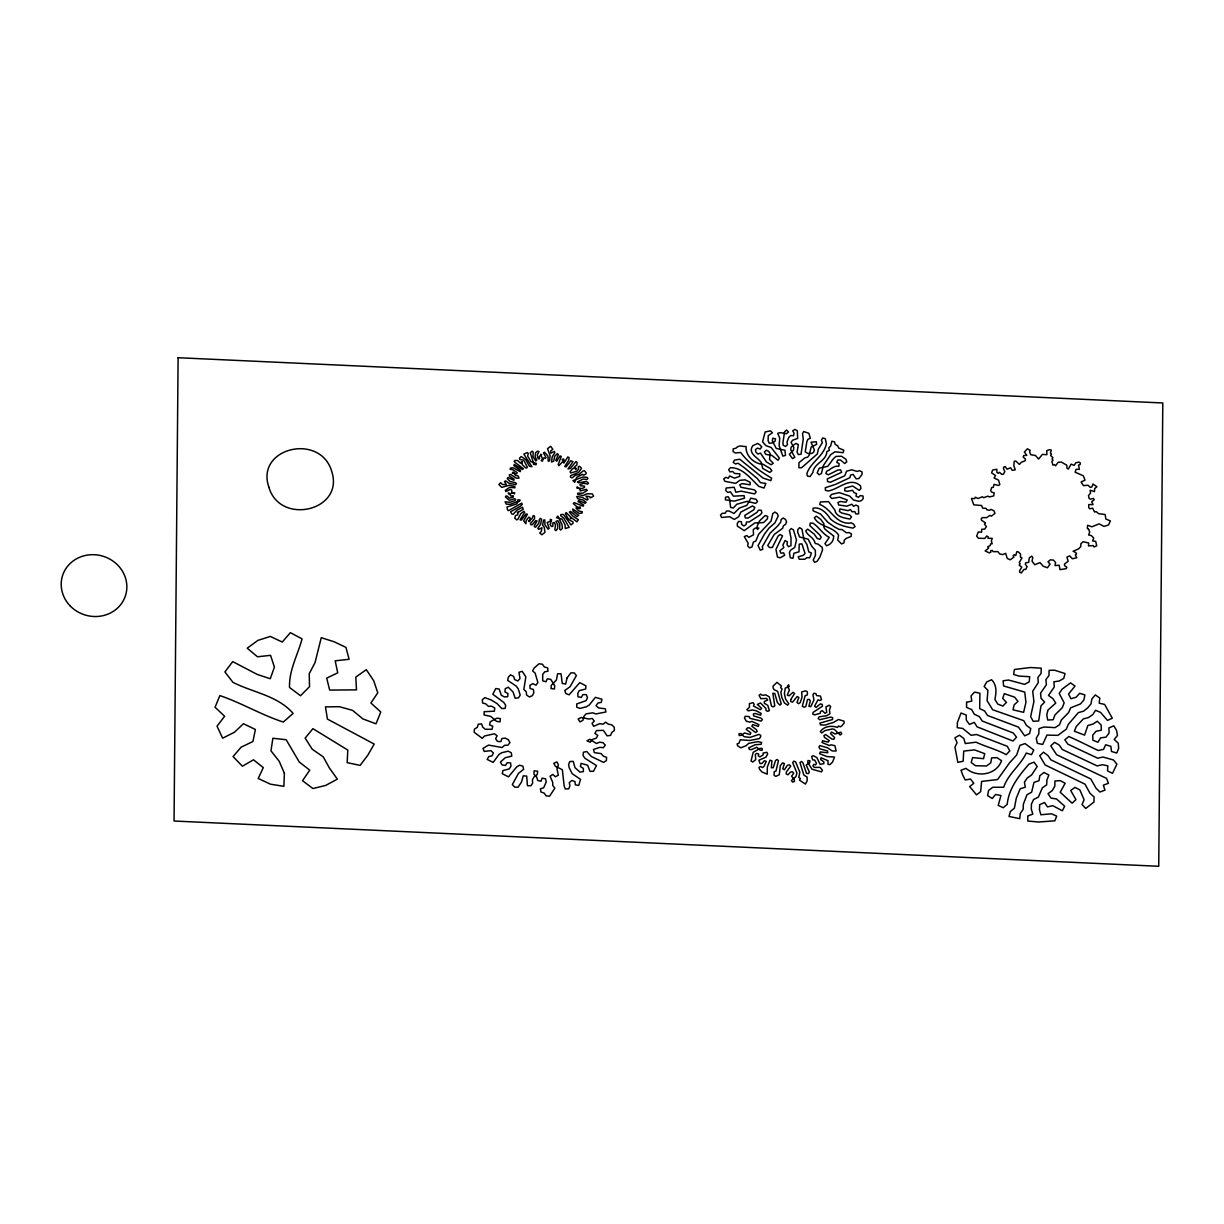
<?xml version="1.0" encoding="UTF-8"?>
<svg xmlns="http://www.w3.org/2000/svg" width="1224" height="1224" viewBox="0 0 1224 1224"><rect width="100%" height="100%" fill="white"/><g stroke="black" fill="none" stroke-linecap="round" stroke-linejoin="round"><path stroke-width="1.5" d="M966.577 702.301L966.577 707.426L971.672 709.583L974.304 714.235L979.322 716.576L982.291 721.074L1013.258 732.977L1016.547 737.246L1012.952 740.994L977.135 726.872L974.289 722.359L969.423 724.455L966.333 720.171L966.195 715.046L961.039 713.011L957.382 722.543L957.245 727.699L962.707 728.433L971.168 735.287L976.538 734.507L1007.245 746.273L1009.8 750.863L1006.25 754.657C996.688 749.394 986.054 746.87 976.064 742.188L965.262 743.549L963.839 738.531L959.494 735.241L954.888 737.781L957.091 742.57L954.965 747.191L957.856 762.399L963.15 761.236L963.716 751.077L974.534 749.899L984.723 753.693L983.53 758.681L972.636 757.579L971.183 762.521L975.574 765.734L986.483 765.979L990.736 762.919L991.624 757.87L997.04 757.671L1001.569 760.747C996.305 775.174 976.89 777.883 965.996 768.351L960.978 770.279L962.844 775.236L965.216 779.948L970.525 779.045L973.769 783.268L969.699 786.573L976.507 794.85L980.669 791.668L981.617 781.432L997.575 779.55L1009.616 762.736L1016.639 755.04L1019.959 745.339L1025.039 743.58L1033.745 750.052L1031.541 754.688L1026.263 753.035C1020.525 765.383 1007.995 774.058 1003.695 787.261L992.71 787.277L988.548 790.49L987.63 795.6L992.266 798.492L995.571 794.468L1000.957 795.493L998.218 805.377L1003.221 807.733L1007.23 804.29C1008.744 788.424 1018.919 775.695 1029.032 764.067L1034.051 762.154L1037.187 766.515L1031.618 774.976L1027.303 777.944L1024.427 782.167L1025.314 787.216L1020.204 788.776L1016.303 798.155L1014.39 808.177L1010.366 811.497L1009.004 816.454L1019.745 818.688L1020.235 813.547L1023.172 809.355L1023.341 804.229L1026.982 794.743L1031.648 792.188L1033.959 782.411L1038.992 780.713L1039.849 775.679L1043.995 772.497L1048.891 775.052L1046.964 779.764L1046.658 784.859L1042.358 787.843L1038.35 797.145L1033.607 799.486L1031.434 804.061L1031.312 809.141L1032.826 814.113L1027.823 815.934L1027.762 821.059L1038.686 822.008L1054.904 820.814L1056.649 816.102L1051.6 813.807L1040.859 814.756L1039.467 809.783L1039.666 804.704L1044.516 802.5L1047.514 806.922L1052.732 805.667L1062.356 810.793L1064.65 806.188L1056.465 798.935L1051.034 798.125L1048.019 793.703L1052.242 790.597L1054.843 786.16L1054.935 781.004L1060.321 780.621L1065.14 783.284L1060.214 792.249L1072.117 803.189L1075.942 799.639L1070.725 790.505L1074.963 787.399L1079.889 789.954L1084.097 799.762L1082.047 804.535L1085.734 808.467L1093.981 802.041L1094.072 796.946L1090.064 793.351L1084.969 784.14L1045.143 764.954L1039.711 755.789L1043.506 752.194L1047.897 755.483L1050.957 759.89L1090.813 778.969L1096.031 788.241L1099.948 792.02L1104.951 790.138L1103.375 785.165L1108.439 783.299L1106.557 778.388L1056.679 754.749L1050.758 745.875L1054.568 742.341L1059.295 745.11L1062.325 749.501L1097.163 765.918L1102.426 764.709L1107.812 765.841L1107.536 770.936L1112.524 773.323L1116.885 764.143L1113.488 759.982L1102.946 757.029L1097.699 758.207L1067.909 744.177L1064.803 739.801L1068.827 736.527C1078.956 740.964 1088.243 745.829 1098.234 750.496L1103.513 749.394L1105.654 744.758L1110.872 746.334L1111.484 751.459L1116.778 753.051L1118.69 748.292L1118.231 743.152L1114.192 739.464L1117.481 735.486L1116.533 730.407L1113.809 725.832L1108.898 727.928L1109.097 733.084L1105.976 737.154L1100.59 737.858L1097.943 742.249L1092.864 740.214L1092.772 735.134L1096.077 731.218L1101.34 730.223L1101.156 725.052L1097.316 721.227L1092.986 724.088L1087.876 725.465L1084.586 735.119L1074.381 731.218L1076.263 726.475L1083.286 718.947L1088.473 717.555L1092.787 714.602L1095.556 710.272L1100.56 712.399L1107.491 720.431L1112.31 718.228L1104.614 704.412L1099.213 703.219L1099.81 698.093L1095.327 694.926L1091.915 698.858L1090.997 703.892L1087.677 707.9L1083.592 711.19L1078.39 712.597L1068.307 724.348L1066.379 729.122L1057.888 735.364L1046.948 735.088L1042.71 744.452L1037.34 743.32L1036.238 738.256L1038.809 733.803L1038.992 728.663L1044.118 727.01L1055.088 727.637L1059.51 724.73L1061.392 719.957L1068.598 712.582L1070.602 707.855L1080.501 703.922L1083.883 699.99L1084.877 694.926L1079.66 693.304L1076.187 697.206L1071 698.751L1068.537 694.069L1075.009 686.067L1070.541 682.87L1062.126 689.143L1059.204 693.396L1064.161 702.806L1062.356 707.61L1054.966 714.908L1053.176 719.743L1047.713 720.033L1046.765 714.938L1048.019 709.997L1055.746 703.096L1052.9 698.644L1048.494 695.431L1054.292 686.955L1053.864 681.814L1059.204 681.003L1063.763 678.402L1065.033 673.537L1054.583 670.232L1049.121 670.339L1048.983 675.495L1045.893 679.626L1046.398 684.721L1040.599 693.105L1040.997 698.185L1044.623 702.148L1040.966 705.85L1038.686 720.967L1033.224 721.318L1030.623 716.652L1033.928 701.582L1032.689 691.254L1038.304 682.594L1037.906 677.438L1041.104 673.368L1041.226 668.182L1030.379 667.524L1014.405 669.482L1013.625 674.409L1018.873 676.076L1029.69 676.719L1029.231 681.86L1024.534 684.354L1008.545 680.039L1003.129 680.789L1003.588 685.976L1024.733 692.096L1025.941 702.331L1023.616 712.337L1012.998 709.813L1014.161 704.856L1017.986 701.398L1014.696 697.206L1004.292 693.656L1002.716 698.46L1006.449 702.346L1002.854 706.064L997.713 704.045L994.928 699.439C996.305 692.723 997.055 684.92 991.562 679.733L986.697 681.982L984.142 686.465L987.921 690.367L987.079 700.648L992.633 709.736L1023.784 720.676L1026.385 725.327L1030.761 728.617L1029.552 733.604L1024.687 735.838L1018.444 727.117L987.508 715.459L984.631 710.976L979.69 708.65L979.904 693.228L974.534 692.111L971.014 695.936L971.81 701.077L966.577 702.301M790.689 699.623L790.689 701.474L792.525 702.178L797.115 696.578L798.874 697.451L796.962 702.53L798.568 703.662L800.159 702.653L802.011 697.466L801.674 691.958L805.377 690.872L807.228 691.575L807.473 693.411L807.044 695.201L805.163 695.691L802.301 706.233L804 707.212L805.82 706.569L807.503 699.485L809.462 699.455L810.273 701.168L808.896 706.37L810.854 706.585L813.96 699.929L812.904 694.666L814.067 693.212L815.964 693.733L816.546 695.523L820.432 696.073L821.534 699.638L819.851 700.526L818.045 699.715L814.572 706.187L816.087 707.426L820.279 703.953L822.207 704.351L822.482 706.187L813.088 712.368L812.828 714.189L814.679 714.847L820.233 713.301L820.539 711.496L822.253 710.654L825.068 713.317L826.736 712.383L825.909 706.875L829.229 705.208L830.637 706.554L829.444 709.997L829.933 713.684L826.736 715.703L819.101 716.82L818.183 718.412L819.575 719.773L830.698 717.08L832.58 717.677L832.58 719.528L819.912 723.093L820.508 724.883L822.482 724.975A8.247 7.681 17.1 0 0 828.113 723.965L833.636 722.405L838.455 719.467L843.948 721.135L844.193 722.971L841.898 725.801L840.337 726.857L838.578 725.97L837.446 727.438C831.922 725.205 823.507 726.245 820.355 731.692L821.87 732.931L824.792 730.652L832.289 728.984L834.232 729.32L840.138 734.981L841.684 733.895L840.964 732.151L835.028 733.987L831.601 732.09L830.438 733.528L834.6 737.537L833.926 739.25L831.968 739.097L825.619 734.538L823.981 735.502L824.425 737.322L829.245 740.642L828.128 742.127L822.528 740.75L822.069 742.524L829.291 745.538L831.065 744.819L834.906 745.691L836.13 751.001L832.198 750.955L827.47 747.772L819.881 745.584L818.933 747.16L819.881 748.828L827.455 750.909L827.822 752.745L820.294 751.964L819.621 753.678L826.889 756.57L834.493 757.044L832.595 762.032L829.918 764.618L827.975 764.373L828.036 760.716L820.998 757.778L820.646 759.584L823.859 761.818L823.813 763.669L820.126 764.342L816.836 757.595L813.379 755.713L811.604 756.447L812.721 759.89L814.679 760.073L816.485 763.286L815.597 764.893L813.7 764.357L812.966 766.04L814.327 767.417L820.111 767.387L822.451 770.34L821.426 771.87L811.986 769.238L807.794 762.414L807.947 760.532L809.936 760.777L809.737 762.644L806.188 765.077L809.339 771.962L808.483 773.583L806.524 773.43L802.944 762.812L801.536 761.466L799.976 762.537L803.847 775.037L807.151 777.133L807.151 780.82L805.407 784.064L799.471 780.116L800.389 778.525L798.798 777.393L799.823 772.268L795.554 761.802L793.688 761.175L792.708 762.736L796.946 773.063L795.921 776.567L791.393 780.56L792.586 782.075L794.407 781.463L794.315 779.611L791.607 776.184L793.733 773.186L792.402 771.778L790.49 772.099L787.935 774.807L786.191 773.905L786.282 772.053L790.765 766.178L789.358 764.832L787.46 765.245L784.385 769.789L782.763 768.687L784.416 763.562L782.564 762.873L780.269 765.78L779.321 774.716L775.878 776.353L774.149 775.404L774.18 771.747L775.985 771.089L778.495 760.578L776.873 759.492L775.465 760.716L773.277 767.647L771.334 767.831L771.916 760.777L770.034 760.196L767.341 767.004L767.218 774.18L761.94 771.946L759.385 769.054L759.064 767.218L760.854 766.53L762.537 767.57L764.006 766.392L766.255 761.435L764.434 760.685L761.955 763.455L760.012 763.577L758.88 760.226L765.872 757.212L767.678 754.045L766.897 752.316L763.087 753.051L763.149 754.902L759.936 756.891L758.268 755.851L758.758 754.091L756.937 753.326L755.33 754.351L755.698 759.737L752.729 762.017L751.046 761.007L753.204 752.316L760.196 748.323L762.2 748.461L762.108 750.343L760.104 750.159L756.784 747.252L751.536 749.608L749.578 749.547L748.629 747.895L755.315 744.697L761.16 744.314L761.619 742.524L757.962 741.606L748.598 743.396L746.043 745.737L740.75 747.833L737.552 745.707L737.154 743.871L738.975 743.259L740.229 739.816L749.822 740.459L759.308 738.607L760.502 737.185L760.747 735.349L759.033 734.385L750.021 737.429L744.192 736.695L741.025 733.589L739.036 733.62L739.158 735.502L741.147 735.425L744.559 732.962L750.159 734.553L750.847 732.855L746.166 729.397L747.359 727.974L749.302 727.775L755.514 732.488L757.136 731.508L756.463 729.734L751.842 726.214L752.745 724.608L758.268 726.413L758.895 724.684L751.857 721.349L750.128 722.145L746.303 721.227L744.437 717.922L745.278 716.285L749.21 716.576L749.914 718.32L761.206 721.058L762.368 719.605L761.068 718.167L753.632 715.856L753.357 714.02L755.193 713.439L760.685 715.168L761.114 713.378L755.973 710.67L752.087 709.951L748.369 710.869L746.854 709.645L749.409 707.288L749.425 703.586L753.127 702.714L754.168 704.32L753.448 706.019L760.349 709.691L761.619 708.329L757.335 704.427L760.532 702.974L765.964 708.497L765.918 710.348L767.616 711.343L769.376 710.609L767.739 705.284L764.373 703.31L764.342 701.459L767.708 700.036L766.622 698.445L760.823 698.659L759.125 695.385L760.532 694.146L762.169 695.217L766.01 694.957L769.391 696.961L771.457 705.957L773.17 706.921L774.777 705.927L772.834 693.274L774.792 693.472L777.347 702.438L779.872 705.085L781.249 703.831L777.623 691.346L774.042 689.693L773.17 687.995L773.017 686.144L777.041 682.334L781.447 686.021L780.606 687.659L782.044 688.974L780.836 692.447L781.952 697.864L784.431 702.974L787.598 705.162L788.746 703.708L785.533 698.996L784.385 693.58L785.273 688.133L789.22 686.542L788.593 684.767L787.46 686.236L789.449 689.999L787.277 695.003L789.067 695.844L793.045 692.279L794.59 693.457L790.689 699.623M532.991 461.479L533.557 464.324L536.051 464.722L536.387 463.483L530.879 461.632L527.636 456.017L528.294 453.538L527.345 452.559L523.811 454.119L531.935 466.65L529.472 466.298L525.601 459.505L521.24 456.521L519.466 458.22L519.772 459.49L523.688 460.148L527.314 467.078L526.565 468.119L525.295 467.568L522.373 464.783L521.087 462.137L522.266 461.524L522.143 462.81L520.414 463.1L517.706 460.591L515.044 460.423L514.141 461.372L515.029 462.397L523.444 468.777L522.266 469.404L514.264 464.386L513.881 465.61L520.537 470.414L520.215 471.668L513.116 467.752L510.408 468.058L510.133 469.312L512.657 469.633L517.232 472.648L516.574 473.764L512.29 473.244L513.009 472.127L514.202 472.862L515.503 475.509L518.012 475.753L519.053 478.11L516.39 478.217L510.683 474.468L509.368 474.79L509.398 476.09L514.004 478.997L513.896 480.282L507.929 477.528L507.21 478.615L510.071 481.476L515.457 482.684L516.467 483.587L515.732 484.673L508.985 483.281L505.742 480.91L504.502 481.445L506.277 484.643L502.391 484.474L500.677 482.654L498.918 484.52L501.748 487.397L509.352 485.255L514.738 486.494L514.952 487.779L509.658 487.366L505.328 490.319L505.879 491.528L510.408 489.416L511.663 490.013L511.969 492.385L514.493 493.869L514.6 492.553L508.863 494.144L508.189 492.997L509.551 493.196L510.668 495.95L513.3 495.797L513.254 497.082L509.368 498.183L507.47 496.256L506.124 495.904L505.42 496.99L509.413 500.341L514.539 498.658L515.656 499.438L515.029 500.57L509.949 502.314L505.053 501.809L506.262 504.12L510.377 504.288L516.62 501.917A2.968 2.769 17.1 0 0 520.124 500.004L517.859 499.836L516.972 503.844L506.95 507.027L507.47 509.536L508.22 510.653L509.459 510.133L521.745 503.141L522.22 504.364L520.399 506.216L510.592 511.8L511.923 514.111L513.3 514.202L516.773 510.332L522.587 507.21L523.138 509.337L517.308 512.856L517.89 512.014L517.783 514.814L515.442 515.641L514.753 518.104L516.742 519.925L517.874 519.236L520.781 513.713L523.841 511.28L524.683 512.336L520.047 519.833L521.393 520.154L526.029 513.942L527.376 514.279L523.704 520.781L525.83 523.734L526.335 520.292L528.737 517.232L530.038 517.691L529.655 521.715L528.431 521.011L531.92 518.762L533.251 515.518L534.49 516.13L534.551 518.731L530.405 523.673L531.078 524.821L532.425 524.591L535.76 520.628L537.091 521.026L534.536 525.356L534.307 526.626L535.577 527.192L538.835 523.168L539.432 519.358L540.289 518.364L541.467 519.068L540.702 524.163L537.81 528.37L538.682 529.411L541.895 527.712L541.375 531.293L539.753 532.991L541.819 534.75L544.94 532.394L544.282 527.376L542.676 525.218L543.456 520.124L544.787 519.879L544.955 524.882L548.107 529.135L549.178 528.37L547.189 522.403L551.152 521.042L551.642 519.817L550.326 519.328L550.861 523.367L549.958 524.3L551.473 526.504L552.835 526.381L552.896 522.786L554.227 522.541L555.543 524.851L554.855 529.808L555.926 530.65L557.593 528.692L557.823 524.821L555.864 521.378L558.006 520.766L559.812 524.3L559.689 529.074L560.638 530.053L562.443 528.37L561.969 524.499L557.823 516.023L556.461 517.721L561.954 519.098L565.106 524.928L565.274 528.477L569.16 527.345L563.866 518.318L560.745 515.794L560.883 514.508L563.453 514.478L570.965 524.897L573.077 523.306L573.031 522.021L568.502 519.313L565.412 513.621L566.131 512.565L570.812 517.109L570.904 518.747L570.093 518.043L571.837 517.997L576.917 521.807L578.355 519.68L572.74 516.069L569.374 512.06L570.537 511.403L576.825 516.605L578.707 515.35L573.199 511.341L572.756 509.016L579.304 513.483L581.997 513.04L582.364 511.8L578.661 510.898L575.923 508.006L580.054 506.935L580.421 508.205L579.212 508.756L573.291 503.538L574.255 502.651L583.129 506.201L583.695 505.038L577.988 501.488L578.845 500.509L585.118 503.293L586.082 502.391L582.945 499.943L577.652 498.658L576.764 496.485L582.165 497.311L586.923 500.05L588.056 499.346L585.959 496.164L589.784 496.669L590.197 497.908L593.625 496.164L592.278 493.884L586.847 493.777L583.312 495.521L577.881 494.542L577.59 493.257L582.869 493.165L587.229 490.396L586.342 489.371L580.084 490.977L580.314 489.707L577.192 486.8L576.795 488.039L582.18 488.514L584.506 487.366L584.368 486.081L580.528 485.79L579.931 484.597L583.695 483.235L587.704 484.107L588.514 483.082L586.388 481.43L578.462 482.822L577.391 481.965L583.144 479.058L587.03 479.471L587.841 478.462L587.122 477.329L583.037 477.039L572.939 480.573L574.683 482.332L576.688 477.314L582.578 474.377L583.68 475.172L585.99 473.963L586.128 472.678L584.338 470.735L582.991 470.995L579.151 474.422L575.265 475.34L572.251 477.819L570.904 477.498L570.308 476.304L571.241 475.386L578.508 472.556L581.507 468.348L579.686 466.359L578.355 466.573L578.524 469.174L576.948 471.225L570.69 472.969L570.093 471.776L572.526 468.746L575.356 467.782L576.519 468.562L575.724 469.618L574.286 467.155L576.887 464.936L577.07 462.366L575.907 461.616L570.369 468.425L568.013 468.945L572.985 461.601L570.797 460.775L566.054 466.91L564.754 466.466L568.793 460.102L569.038 457.577L567.829 456.919L563.897 463.116L562.168 459.382L563.438 458.939L564.126 460.086L558.909 465.686L558.175 464.569L561.296 456.384L559.995 455.94L556.752 461.219L555.742 460.316L558.374 454.609L557.364 453.676L554.656 456.307L553.676 461.295L551.55 462.014L552.177 456.904L554.916 452.574L554.258 451.396L550.846 453.217L550.739 450.891L552.85 449.315L550.662 446.286L547.541 448.642L550.096 455.802L549.53 460.913L548.184 461.142L547.954 456.108L544.558 452.192L543.471 452.957L546.042 457.562L545.139 458.51L543.991 457.761L541.161 460.698L542.507 461.096L542.859 459.842L540.687 454.303L541.697 454.701L539.34 456.384L539.57 458.847L538.193 458.786L537.214 455.053L538.973 451.656L537.703 451.105L535.607 452.681L535.118 456.506L536.709 460.148L535.745 461.02L533.021 456.598L533.174 452.054L532.165 451.151L530.252 452.773L532.991 461.479M268.867 487.183C280.036 525.953 344.77 510.775 331.704 471.378C320.413 432.363 255.158 447.678 268.867 487.183M1088.61 529.319L1089.712 532.058L1088.626 534.949L1091.487 535.684L1093.705 538.04L1092.634 540.916L1095.679 541.375L1096.735 545.827L1093.965 546.99L1093.216 545.583L1088.473 545.919L1088.717 543.043L1083.087 541.712L1080.93 543.67L1080.685 546.7L1078.665 548.842L1073.111 551.228L1075.804 552.575L1076.569 553.982L1075.315 554.931L1076.814 557.762L1072.423 558.771L1069.654 555.88L1066.93 557.088L1068.139 561.219L1064.543 564.034L1064.528 565.58L1066.884 567.324L1066.119 568.686L1059.969 569.634L1059.188 565.259L1054.996 565.549L1055.608 562.581L1053.527 560.133L1050.345 559.827L1047.974 561.847L1050.024 564.096L1047.469 567.768L1043.154 566.207L1040.063 562.596L1034.724 564.723L1032.062 561.235L1032.796 557.318L1031.618 556.17L1029.216 557.96L1028.711 562.351L1025.605 562.841L1025.345 564.356L1027.089 566.712L1025.712 569.481L1024.06 569.313L1021.306 572.97L1019.776 572.342L1019.561 570.797L1021.811 567.171L1019.194 565.182L1020.082 563.897L1019.271 562.52L1021.964 557.884L1020.464 557.18L1020.541 554.074L1018.46 551.963L1016.838 551.611L1015.752 555.528L1014.298 554.732L1013.089 555.727L1013.9 557.104L1010.244 559.812L1007.245 558.45L1005.669 553.324L1002.762 554.625L999.717 553.952L997.789 551.596L993.215 551.703L992.281 550.387L990.675 550.693L990.828 552.238L989.344 552.881L985.121 550.938L988.732 548.031L987.646 546.822L990.354 545.399L990.553 543.869L992.19 543.777L991.333 540.993L992.251 538.346L988.074 538.3L988.166 536.755L986.712 535.974L984.815 538.438L978.45 538.254L976.614 536.097L978.313 532.012L981.571 532.195L981.694 529.288L984.708 529.12L986.422 526.565L984.463 524.056L985.534 522.923L981.526 520.246L981.189 518.716L982.321 517.63L986.605 517.645L989.91 515.426L991.409 516.146L994.974 513.361L993.842 510.699L990.874 509.352L989.619 510.316L986.774 509.735L985.993 508.327L982.704 508.159L981.633 505.527L973.769 504.808L971.458 498.474L974.656 498.627L975.283 497.219L978.053 498.52L982.321 496.776L983.683 497.694L987.906 496.148L989.375 496.929L993.689 495.919L994.225 492.951L991.394 491.941L990.706 490.503L991.669 487.58L993.276 487.32L994.056 484.337L998.6 485.484L999.824 484.49L998.539 480.145L994.102 478.018L995.51 475.447L991.639 472.908L992.587 470.062L996.841 469.266L996.871 472.342L998.203 473.321L999.396 472.296L1001.875 474.422L1003.481 474.116L1004.843 471.485L1003.435 468.639L1003.68 467.109L1005.21 466.573L1007.061 469.205L1010.596 467.752L1012.263 470.383L1015.262 469.787L1013.824 465.625L1014.252 461.249L1015.874 461.081L1019.363 464.401L1021.321 462.259L1025.177 460.775L1025.544 459.275L1023.188 457.011L1023.708 455.558L1026.844 455.374L1024.381 452.038L1027.395 448.81L1030.164 450.356L1029.583 451.778L1030.761 454.716L1035.443 455.466L1038.595 459.046L1042.404 454.379L1046.857 454.701L1046.78 450.631L1049.794 449.606L1051.324 450.233L1050.406 453.002L1051.508 454.196L1050.544 455.42L1052.915 457.654L1052.104 458.969L1052.977 460.331L1051.829 461.402L1052.9 465.105L1054.445 464.615L1055.547 465.808L1058.194 462.274L1061.346 462.075L1066.854 465.227L1066.946 468.18L1068.322 469.083L1071.092 464.141L1074.167 465.365L1075.865 462.764L1079.048 462.091L1080.379 463.054L1080.088 464.569L1078.528 465.028L1079.4 469.358L1076.11 469.297L1075.116 472.189L1083.347 475.799L1084.984 480.191L1081.159 481.965L1081.894 483.388L1083.622 485.683L1088.014 485.209L1090.339 487.412L1091.884 486.923L1093.001 484.046L1096.949 486.724L1094.715 488.529L1094.455 491.604L1090.156 490.258L1090.523 493.196L1088.503 495.429L1089.054 498.336L1090.477 499.178L1093.46 498.352L1094.179 499.774L1091.731 501.748L1093.032 504.594L1088.794 504.563L1088.687 507.47L1089.651 508.771L1092.634 508.189L1094.593 512.014L1096.153 511.601L1098.678 513.697L1105.15 514.508L1105.853 519.037L1110.382 520.919L1108.516 524.989L1104.002 526.381L1099.045 523.857L1091.869 526.81L1087.646 525.28L1087.279 528.34L1088.61 529.319M178.107 357.714L174.053 821.029L1158.73 866.286L1162.8 402.971L178.107 357.714M567.079 677.912L565.656 684.063L562.26 683.405L561.051 673.827L557.609 673.766L556.4 680.039L551.305 685.318L550.984 688.577L554.472 688.959L554.702 685.685L550.723 679.335L547.312 678.8L546.026 681.753L542.691 680.835L542.706 674.424L544.68 671.838L548.015 671.165L547.663 667.937L544.343 666.973L542.431 664.219L539.004 663.791L534.138 668.029L532.639 670.874L535.163 673.169L537.887 682.579L535.99 685.195L532.899 683.65L529.977 685.226L530.023 688.454L533.327 689.464L533.848 692.692L532.455 695.599L529.411 696.961L526.565 695.048L526.289 691.805L523.841 689.449L525.83 676.841L522.204 671.303L518.976 672.297L519.986 678.57L517.798 680.972L514.646 679.565L513.652 676.428L510.592 674.852L508.327 677.209L507.669 680.36L516.207 686.113L518.226 688.806L520.2 695.079L518.532 697.848L515.12 698.2L513.055 691.942L508.251 687.23L505.252 688.684L504.946 691.897L507.975 693.534L507.685 696.747L504.257 696.884L501.274 695.171L499.178 689.066L495.766 688.546L492.828 694.268L503.768 702.408L505.65 705.192L505.206 708.375L501.794 708.574L497.143 703.632L491.283 700.021L484.918 697.649L482.332 699.684L482.562 702.928L485.867 703.938L488.315 706.294L491.742 706.263L494.726 707.977L494.404 711.19L484.184 711.695L484.046 714.923L490.748 716.407L496.577 721.395L500.05 721.823L500.325 718.564L496.837 718.213L490.273 721.762L489.524 724.883L492.737 726.169L492.017 729.305L485.194 729.259L482.638 726.995L481.613 723.874L478.217 724.226L477.375 727.331L474.499 729.014L474.132 732.212L482.256 738.347L484.52 736.007L494.404 733.757L497.143 735.823L495.598 738.653L497.464 741.438L500.907 741.606L501.84 738.531L505.237 738.133L508.312 739.694L509.964 742.586L507.975 745.156L504.548 745.339L502.085 747.512L488.59 745.095L482.99 748.369L484.184 751.459L490.809 750.633L493.364 752.882L492.017 755.82L488.728 756.616L487.167 759.431L493.18 762.384L498.918 754.535L501.687 752.729L508.281 751.169L511.295 752.837L511.785 756.065L505.221 757.748L500.417 762.093L502.085 764.985L505.497 765.428L507.195 762.674L510.622 762.965L510.974 766.193L509.245 768.917L502.85 770.569L502.33 773.736L508.48 776.857L516.681 766.913L519.527 765.23L522.878 766.132L523.627 769.315L518.456 773.369L512.366 784.538L514.6 787.078L518.043 787.246L521.531 781.952L523.275 775.817L526.702 776.092L527.452 785.716L530.895 785.777L532.685 783.085L532.409 779.856L533.924 777.011L537.305 774.471L537.627 771.197L534.138 770.814L533.909 774.088L536.816 777.332L537.703 780.484L541.084 781.187L542.125 778.143L545.522 778.77L546.241 781.952L543.655 787.797L540.427 788.791L540.947 792.02L544.206 793.137L546.149 795.891L549.591 796.181L554.87 788.149L552.774 785.502L552.697 782.274L550.081 776.261L552.85 774.44L555.359 776.75L558.328 775.205L556.966 768.84L558.435 764.969L556.935 761.94L553.799 763.271L555.375 766.27L562.351 769.743L564.142 785.854L565.274 788.96L568.701 788.837L569.925 785.869L569.282 782.656L571.715 780.468L574.974 781.601L575.341 784.829L578.738 785.456L580.543 779.351L572.174 773.69L569.221 767.754L568.594 764.541L569.803 761.558L573.23 761.359L574.989 767.678L579.992 772.115L583.374 771.61L583.343 768.381L580.436 766.53L581.094 763.378L587.596 765.214L590.029 771.35L593.456 771.288L596.486 765.597L584.904 758.253L583.052 755.453L583.404 752.255L586.709 751.505L591.314 756.493L603.646 762.414L606.385 760.563L606.599 757.35L603.371 756.126L601.106 753.601L594.283 752.607L593.533 749.425L599.944 747.344L603.371 747.711L605.283 745.095L602.927 742.647L599.5 742.234L596.394 743.519L589.937 739.235L586.985 740.795L590.152 742.172L593.043 739.158L596.287 738.225L597.74 735.349L594.91 733.406L596.471 730.59L603.325 730.346L607.15 735.853L610.531 735.425L611.801 732.472L614.402 730.453L614.234 727.224L611.801 724.837L608.404 724.195L605.651 722.16L603.111 724.241L599.714 723.644L593.701 726.306L592.034 723.399L594.298 721.058L592.202 718.412L588.851 719.024L581.155 717.494L578.141 719.054L579.947 721.931L582.915 720.309L583.924 716.3L586.067 713.852L592.707 712.827L595.981 713.929L605.865 712.001L605.36 708.788L598.567 707.946L596.012 705.682L597.924 703.066L601.244 702.377L601.933 699.241L595.384 697.359L589.31 704.947L586.526 706.753L579.992 708.405L576.749 707.197L576.718 703.968L586.082 700.633L587.489 697.726L586.327 694.651L582.884 694.605L581.339 697.435L577.957 696.747L577.789 693.518L579.227 690.627L585.669 689.02L585.883 685.807L579.748 682.64L569.129 694.804L565.901 693.595L564.723 690.52L570.093 686.71L576.366 675.617L574.331 672.94L570.889 672.848L567.079 677.912M833.59 535.974C834.141 540.365 830.805 544.649 826.628 545.751L824.93 543.655L829.26 537.382C822.696 534.016 819.177 527.299 813.027 523.229L810.273 523.061L809.829 525.601L819.652 534.857L821.182 537.076L819.835 539.294L817.204 538.453L814.144 534.047L807.641 529.12L805.729 530.91C807.641 536.036 814.205 537.489 815.199 543.456L817.907 544.053L822.191 547.327L822.543 549.913L819.942 556.981L817.142 561.311L814.649 562.29L813.18 560.041L815.444 555.421L815.352 550.326L811.772 546.271L808.207 539.218L799.654 537.03L797.635 532.149L797.849 529.564L799.624 527.666L801.965 529.12L803.984 539.876L806.876 544.389L808.804 551.902L811.344 552.973L810.655 555.451L809.6 557.807L806.846 557.67L804.734 559.246L799.241 559.23L798.216 556.798L803.265 555.375L805.04 553.462L801.904 543.838L799.196 544.144L798.997 551.794L793.886 553.279L793.014 558.282L790.306 557.777L789.419 552.636L790.444 550.28L794.743 547.434L796.472 539.983L793.519 530.038L791.224 528.523L789.404 530.39L791.025 537.994L790.964 545.72L788.47 546.715L786.986 544.481L787.414 541.941L785.058 540.518L782.901 545.017L783.834 547.495L779.887 550.769L780.897 553.217L783.605 552.85L784.676 555.283L780.101 557.838L777.454 557.042L775.955 549.438L782.549 535.806L780.116 534.506L778.051 536.143L772.298 547.495L769.559 547.526L767.723 545.522L774.226 534.46L782.641 528.278L783.391 525.815L785.563 524.3L786.588 521.944L785.594 519.496L783.268 518.012L781.111 519.542L780.759 522.097L777.485 526.136L769.957 533.358L762.277 546.761L762.827 549.316L760.272 550.188L758.038 545.598L764.312 534.352L768.963 528.141L774.869 522.939L778.204 516.054L777.24 513.59L774.945 512.076L772.788 513.59L771.12 520.965L758.666 534.184L755.835 541.039L753.372 542.079L751.964 547.021L749.394 547.832L747.635 545.766L748.185 543.242L744.284 536.571L746.778 535.577L748.874 537.336L753.54 534.781L753.265 529.625L755.361 528.049L758.865 528.064L757.396 529.518L757.212 526.213L759.492 520.95L765.122 515.534L767.754 516.39L767.326 518.93L763.592 522.572L754.826 522.939L744.192 530.65L737.384 526.106L737.261 523.505L738.669 521.347L741.392 521.791L741.652 524.377L743.855 525.999L746.089 524.576L746.472 522.021L749.21 521.929L760.333 514.769L761.94 512.734L761.16 510.224L758.421 510.209L756.983 512.366L748.078 518.089L745.339 517.966L744.789 515.411L753.77 509.811L754.826 507.455L752.515 505.956L740.826 512.106L738.638 516.773L734.262 519.42L729.703 516.742L721.548 517.446L720.508 515.013L722.451 513.254L725.189 513.284L726.444 511.02L729.183 511.035L733.941 513.468L739.311 508.098L746.854 505.328L750.847 498.153L756.111 499.316L757.549 501.565L755.667 503.385L747.053 501.335L736.802 504.257L733.314 507.975L730.606 507.44L729.565 498.994L728.173 496.714L725.511 497.235L725.388 499.805L734.201 501.151L744.498 498.199L744.07 495.613L733.436 496.164L730.407 491.818L727.76 492.431L725.771 490.579L726.123 488.024L734.171 487.259L735.853 492.247L741.132 491.145L754.596 493.915L756.202 491.864L754.397 489.845L740.887 487.259L739.77 484.842L742.127 483.602L750.082 484.811L750.144 482.225L745.141 479.869L739.801 480.298L735.701 483.373L724.914 481.338L723.69 478.967L725.756 477.345L728.387 478.232L729.565 475.937L734.522 478.14L739.633 476.411L739.847 473.841L734.476 473.443L732.656 471.424L729.994 471.959L728.678 469.633L730.437 467.706C742.586 467.446 750.909 478.829 758.865 486.387L764.051 488.055L765.841 483.434L760.517 482.654L757.228 478.446L744.743 468.058L738.087 463.238L735.471 463.957L733.207 462.397L734.461 460.148L739.786 459.245L763.042 478.064L770.845 480.634L771.625 478.171C760.288 471.469 748.644 463.299 740.688 452.467L735.257 452.987L733.008 451.411L733.237 448.841L735.884 448.229A6.717 6.258 17.1 0 1 743.351 446.408L746.089 446.515C745.37 455.94 754.29 463.942 763.179 464.37L770.294 468.562L771.854 470.75L769.819 472.418L762.659 468.379L761.374 462.687C758.038 457.409 747.374 453.538 752.76 445.72L757.61 443.471L759.966 444.909L761.741 446.944L760.196 449.024L757.579 448.106L755.422 449.621L755.942 452.192L757.947 454.028L760.502 453.14L766.408 461.922L771.12 464.783L773.262 463.253L769.529 459.52L770.156 453.691L768.764 451.396L766.27 450.218L764.403 452.023L765.75 454.334L771.885 455.435L778.051 460.285L779.367 458.067L771.197 447.525L766.056 445.72L762.567 441.803L765.168 431.965L770.462 430.848L772.421 432.745L768.228 435.652L768.121 440.808L769.238 443.226L771.962 443.027L774.945 441.374L775.572 438.835L772.849 438.177L772.283 440.732L776.261 448.443L784.966 450.248L785.471 455.389L782.87 456.139L779.122 445.75L779.734 438.1L777.684 433.342L780.3 432.623L786.451 433.724L788.501 432.011L786.573 430.037L784.569 431.797L782.932 442.614L783.176 445.215L785.64 446.439L787.522 444.618L786.986 442.063L788.868 437.274L790.826 435.53L793.58 435.698L794.024 433.174L792.724 430.833L794.942 429.41L797.314 430.802L797.666 438.422L792.616 440.212L791.102 442.308L793.825 447.571L793.443 450.172L789.388 454.318L792.479 458.587L794.835 457.348L790.735 449.728L791.102 447.127L795.829 443.44L798.354 444.572L797.054 452.192L798.308 454.548L801.016 454.257L803.265 438.988L802.5 433.832L803.648 431.521L808.88 433.281L810.334 438.284L807.871 439.355L806.861 441.726L805.239 451.763L807.519 453.308L811.038 453.599L813.455 452.467L814.419 450.065L811.038 442.201L816.362 441.803L816.607 444.388L811.16 447.035L809.202 455.099L807.656 457.195L805.01 457.776L798.935 462.718L798.905 467.782L801.644 467.706L817.341 453.936L818.366 449.086L822.39 442.706L821.381 440.257L822.635 438.008L825.313 438.682L826.399 443.776C823.767 456.399 811.145 461.647 806.891 473.413L807.35 475.983L810.043 476.595L812.935 472.387C813.761 463.284 826.537 461.127 826.889 451.518L829.337 450.447L828.755 447.892L830.637 446.072L831.907 441.176L834.569 441.925L835.181 444.48L837.644 445.735L838.792 448.122L843.78 450.187L843.168 452.681L834.952 451.809L830.622 454.762L823.446 465.457L821.411 473.52L819.07 474.774L817.173 472.831L819.239 468.18L827.699 466.344L830.882 462.259A24.006 22.338 17.1 0 1 835.992 456.414L841.469 456.246L845.998 459.352L846.763 461.876L844.744 463.544L840.551 460.025L837.813 459.979L836.742 462.32L839.129 463.697L838.853 466.267L836.099 466.222A19.584 18.222 17.1 0 0 829.138 470.047L826.72 471.163L825.863 473.581L828.357 474.79L837.843 470.047L840.567 469.863L841.668 472.28L827.271 478.951L827.577 481.537L830.239 482.317L844.789 475.753L846.626 471.148L851.812 469.802L857.091 471.439L859.676 470.659L862.094 471.99L861.971 474.56L858.85 478.584L856.127 478.813L853.097 474.392L850.496 475.111L849.976 477.635L835.518 484.398L825.297 487.733L825.435 490.319L828.128 490.992C839.037 489.263 849.946 476.274 860.472 485.836L860.946 488.407L859.279 490.396L852.623 486.004L844.866 488.101L844.621 490.671L847.299 491.329L852.592 490.304L853.985 492.599L856.555 493.624L855.959 496.118L858.391 497.403L860.288 495.598L863.012 496.041L863.211 498.642L861.497 500.585L858.896 501.32L853.511 500.004L849.747 496.148L839.281 492.614L831.57 494.389L829.964 496.439L831.723 498.489L839.603 497.189L847.222 500.004L845.922 502.238L840.46 501.488L837.95 502.467L838.654 505.007L846.855 506.17L851.843 504.242L853.572 506.323L855.913 505.053L858.406 506.262L858.651 513.866L855.897 513.942L854.735 511.54L852.011 511.8L850.481 509.582L848.033 510.653L839.939 508.939L839.389 511.448L841.668 512.978L849.655 514.952L851.521 516.926L849.991 519.022C844.285 518.073 835.824 516.88 834.799 509.934L828.526 501.595L820.34 501.962L819.789 504.487C831.188 508.847 835.028 522.939 848.706 523.229L851.399 522.847L853.74 524.285L855.056 526.611L852.883 528.11C844.866 526.626 836.543 524.668 830.392 518.884C826.827 513.116 820.508 506.614 813.042 508.174L813.073 510.775L820.6 514.065L827.699 522.158L834.416 526.856L839.174 529.441L841.913 529.487L846.319 532.777L849.043 532.578L851.46 533.909L851.047 536.449L846.075 538.468L844.193 540.274L843.994 542.859L841.546 543.93L837.721 540.075L838.593 534.995C832.396 526.014 819.697 527.345 814.312 517.874L816.286 516.146L820.707 519.343L823.874 523.658L823.783 526.963L825.083 529.288L833.59 535.974M284.381 773.293L283.892 786.328L270.504 784.201L258.233 778.479L263.282 767.601L253.506 759.798L242.398 766.209L233.065 756.57L241.128 747.16L252.909 741.53L255.388 729.489L243.438 723.721L234.472 732.227L222.63 738.194L217.03 726.184L224.619 716.254L215.057 707.227L219.876 695.599C241.679 702.943 261.508 715.03 283.325 722.038L293.117 713.393C277.664 695.569 253.077 692.6 232.958 682.334L224.91 671.945L232.744 661.618L257.101 674.363L270.259 678.739L274.421 667.095L270.565 655.345L257.484 656.783L247.217 648.184L257.912 640.382L270.366 636.434L282.239 642.064L290.379 632.67L302.053 638.851C297.723 655.222 288.971 669.88 289.522 687.475L300.538 695.737L309.55 686.649L309.198 673.781L315.058 662.536L321.254 637.689L334.06 641.743L345.948 647.374L349.115 659.292L335.192 660.807L337.732 672.848L326.716 678.127L329.669 690.076L356.475 689.877L355.802 677.071L366.328 669.681L373.702 680.758L377.772 692.769L370.918 703.035L380.786 711.986L376.013 723.797L362.993 718.978L352.558 710.364L339.461 706.707L325.462 706.86L327.42 719.085L374.223 744.07L367.781 755.239L360.116 765.398L347.172 762.629L347.8 750.067L312.916 728.663L305.143 738.118L312.273 749.272L323.243 756.86L329.516 768.182L337.365 779.137L325.691 785.426L312.916 788.547L302.527 780.683L309.764 770.156L299.268 762.017L286.187 739.755L272.875 738.24L270.978 750.832L279.256 761.374L284.381 773.293M70.074 605.819A33.017 30.722 17.1 0 0 125.445 595.751A33.017 30.722 17.1 0 0 86.552 555.222A33.017 30.722 17.1 0 0 70.074 605.819"/></g></svg>
